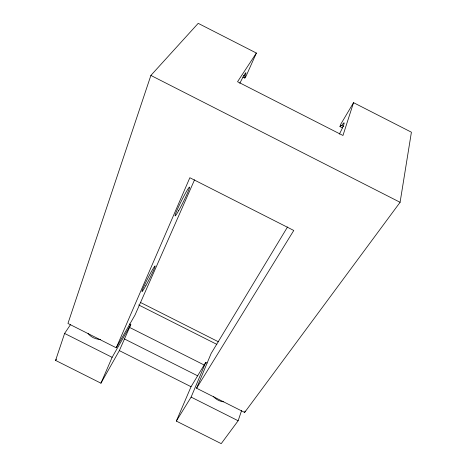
<?xml version="1.0" encoding="UTF-8"?>
<svg xmlns="http://www.w3.org/2000/svg" width="467" height="467" viewBox="0 0 467 467"><rect width="100%" height="100%" fill="white"/><g stroke="black" fill="none" stroke-linecap="round" stroke-linejoin="round"><path stroke-width="0.7" d="M287.538 226.962L211.16 353.414L196.578 388.229L244.65 412.431L400.091 202.299L411.409 132.208L353.548 102.664L340.752 124.251L339.958 126.592L342.539 127.905M353.548 102.664L342.965 135.471L237.545 81.725L256.383 53.057L198.201 23.35L150.882 75.432L67.943 323.468L116.254 347.792L135.021 315.015L194.57 179.766M129.511 323.952L130.801 324.6L119.342 350.618L100.936 383.197L55.591 360.407L64.609 333.438L70.587 324.507M244.65 412.431L245.105 411.071M207.039 363.028L205.749 362.374L191.044 386.717L176.328 421.088L221.218 443.65L238.135 420.755L241.649 410.394M176.328 421.088L191.114 397.096L205.749 362.374M100.936 383.197L112.121 357.343L130.801 324.6M116.254 347.792L189.847 177.729L293.772 230.47L196.578 388.229M256.383 53.057L246.127 75.993L244.796 78.065L242.852 77.073M55.591 360.407L56.384 359.199M138.705 304.957L216.869 344.389M129.067 327.163L204.429 365.141M124.473 338.96L197.634 375.812M119.342 350.618L191.044 386.717M64.609 333.438L112.121 357.343M191.114 397.096L238.135 420.755M140.374 302.412L218.527 341.844M243.622 75.403L244.912 76.063A29.736 1.891 -64 0 1 244.796 78.065M339.958 126.592A29.684 2.627 -62 0 1 341.78 125.465L343.724 126.452M150.882 75.432L400.091 202.299M239.799 83.348A13.234 0.846 -64.1 0 1 245.193 73.465A13.234 0.846 -64.1 0 1 244.912 76.063M341.78 125.465A13.21 1.179 -61.9 0 1 344.021 123.866A13.21 1.179 -61.9 0 1 339.375 134.117M100.446 339.421A13.029 10.198 18.6 0 1 88.076 333.491M223.384 401.83A12.994 10.14 36.3 0 1 213.442 396.541M178.663 210.652A16.082 1.062 -63.4 0 0 189.579 187.302A16.082 1.062 -63.4 0 0 178.692 206.519A16.082 1.062 -63.4 0 0 178.663 210.652M145.885 285.553A14.378 0.846 -62.9 0 0 155.085 265.957A14.378 0.846 -62.9 0 0 144.642 284.765A14.378 0.846 -62.9 0 0 145.885 285.553"/></g></svg>
